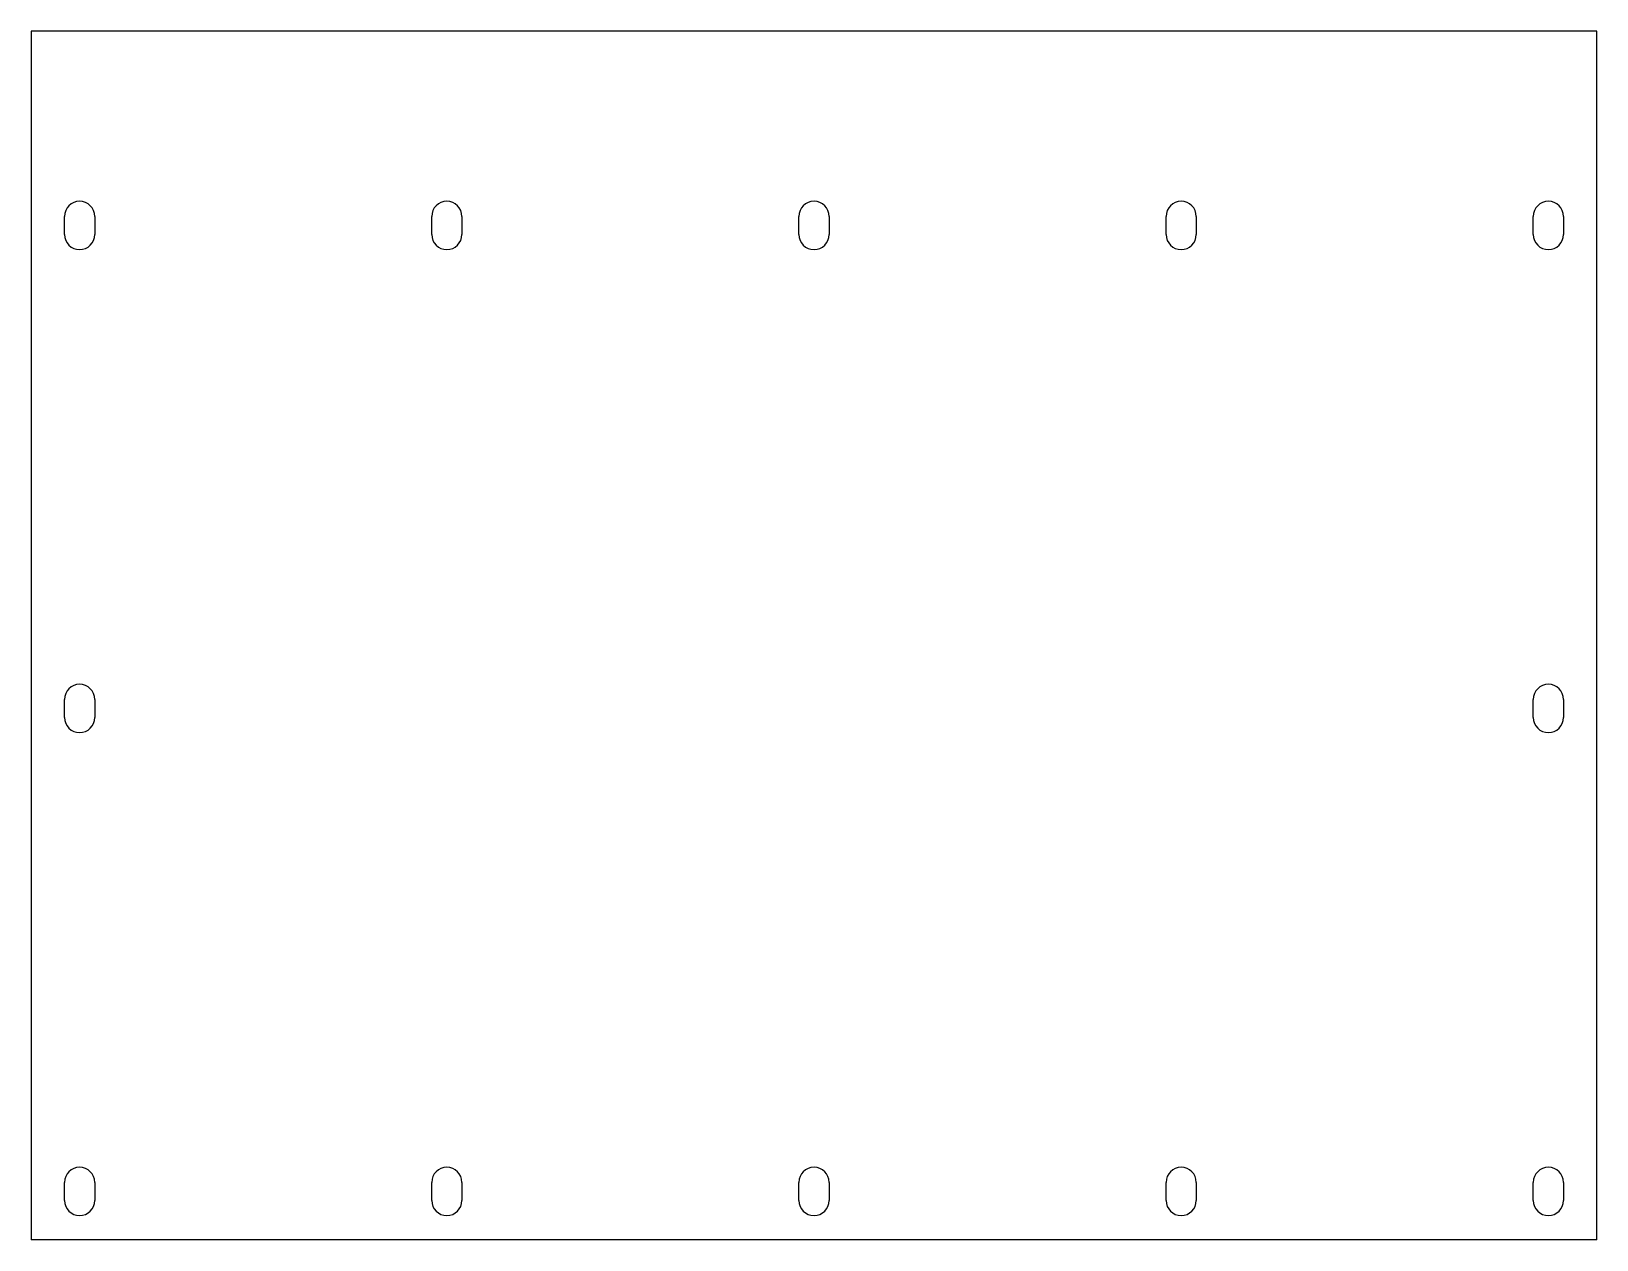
# Model space of a CAD drawing. Header units: inches. Extents: x -16.2 to 16.2, y -11 to 14.
import ezdxf

# ---------------------------------------------------------------- set-up
doc = ezdxf.new("R2010")
doc.units = ezdxf.units.IN
doc.header["$MEASUREMENT"] = 0

msp = doc.modelspace()

# ---------------------------------------------------------------- linework, layer by layer
at = {"color": 7, "linetype": 'Continuous', "lineweight": 25}
for p, q in [((16.2, 14.0204), (-16.2, 14.0204)), ((-16.2, 14.0204), (-16.2, -11)), ((16.2, -11), (16.2, 14.0204)), ((-15.5125, 9.8125), (-15.5125, 10.1875)), ((-14.8875, 10.1875), (-14.8875, 9.8125)), ((-7.9125, 9.8125), (-7.9125, 10.1875)), ((-7.2875, 10.1875), (-7.2875, 9.8125)), ((-0.3125, 9.8125), (-0.3125, 10.1875)), ((0.3125, 10.1875), (0.3125, 9.8125)), ((7.2875, 9.8125), (7.2875, 10.1875)), ((7.9125, 10.1875), (7.9125, 9.8125)), ((14.8875, 9.8125), (14.8875, 10.1875)), ((15.5125, 10.1875), (15.5125, 9.8125)), ((-15.5125, -0.1875), (-15.5125, 0.1875)), ((-14.8875, 0.1875), (-14.8875, -0.1875)), ((14.8875, -0.1875), (14.8875, 0.1875)), ((15.5125, 0.1875), (15.5125, -0.1875)), ((-15.5125, -10.1875), (-15.5125, -9.8125)), ((-14.8875, -9.8125), (-14.8875, -10.1875)), ((-7.9125, -10.1875), (-7.9125, -9.8125)), ((-7.2875, -9.8125), (-7.2875, -10.1875)), ((-0.3125, -10.1875), (-0.3125, -9.8125)), ((0.3125, -9.8125), (0.3125, -10.1875)), ((7.2875, -10.1875), (7.2875, -9.8125)), ((7.9125, -9.8125), (7.9125, -10.1875)), ((14.8875, -10.1875), (14.8875, -9.8125)), ((15.5125, -9.8125), (15.5125, -10.1875)), ((16.2, -11), (-16.2, -11))]:
    msp.add_line(p, q, dxfattribs=at)
for centre, start, end in [((-15.2, 10.1875), 0, 180), ((-7.6, 10.1875), 0, 180), ((0, 10.1875), 0, 180), ((7.6, 10.1875), 0, 180), ((15.2, 10.1875), 0, 180), ((-15.2, 9.8125), 180, 0), ((-7.6, 9.8125), 180, 0), ((0, 9.8125), 180, 0), ((7.6, 9.8125), 180, 0), ((15.2, 9.8125), 180, 0), ((-15.2, 0.1875), 0, 180), ((15.2, 0.1875), 0, 180), ((-15.2, -0.1875), 180, 0), ((15.2, -0.1875), 180, 0), ((-15.2, -9.8125), 0, 180), ((-7.6, -9.8125), 0, 180), ((0, -9.8125), 0, 180), ((7.6, -9.8125), 0, 180), ((15.2, -9.8125), 0, 180), ((-15.2, -10.1875), 180, 0), ((-7.6, -10.1875), 180, 0), ((0, -10.1875), 180, 0), ((7.6, -10.1875), 180, 0), ((15.2, -10.1875), 180, 0)]:
    msp.add_arc(centre, 0.3125, start, end, dxfattribs=at)

doc.saveas('drawing.dxf')
